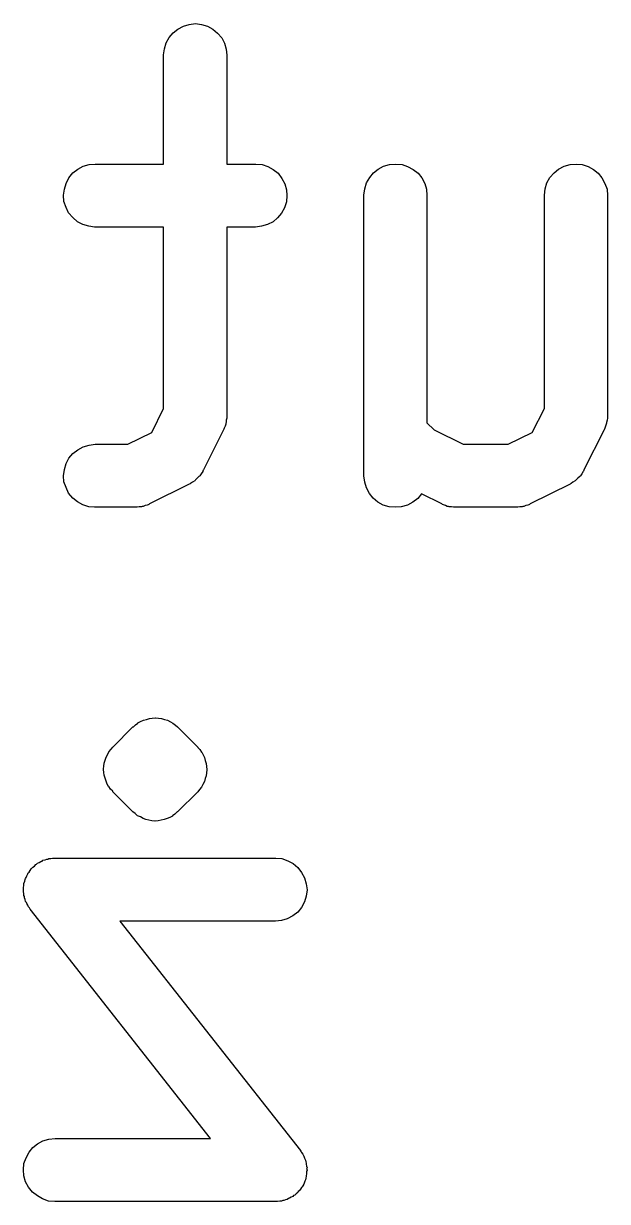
# Model space of a CAD drawing. Extents: x 131.5 to 184.4, y -145.8 to -137.7.
# Drawn here: x 153.177 to 154.565, y -145.467 to -142.667 of the extents above; entities that cross this region are included whole.
import ezdxf

# ---------------------------------------------------------------- set-up
doc = ezdxf.new("R2010")
doc.units = 0
doc.layers.add('BLACK', color=7, linetype='CONTINUOUS')

msp = doc.modelspace()

# ---------------------------------------------------------------- linework, layer by layer
at = {"layer": 'BLACK', "linetype": 'CONTINUOUS'}
for p, q in [((153.533, -142.689), (153.544, -142.68)), ((153.544, -142.68), (153.557, -142.673)), ((153.557, -142.673), (153.571, -142.669)), ((153.571, -142.669), (153.586, -142.667)), ((153.586, -142.667), (153.6, -142.669)), ((153.6, -142.669), (153.614, -142.673)), ((153.614, -142.673), (153.627, -142.68)), ((153.627, -142.68), (153.638, -142.69)), ((153.512, -142.727), (153.516, -142.713)), ((153.516, -142.713), (153.523, -142.7)), ((153.523, -142.7), (153.533, -142.689)), ((153.638, -142.69), (153.648, -142.701)), ((153.648, -142.701), (153.655, -142.714)), ((153.655, -142.714), (153.659, -142.728)), ((153.51, -142.741), (153.512, -142.727)), ((153.51, -142.742), (153.51, -142.741)), ((153.51, -143.001), (153.51, -142.742)), ((153.659, -142.728), (153.66, -142.742)), ((153.66, -142.742), (153.66, -143.001)), ((153.285, -143.034), (153.294, -143.022)), ((153.294, -143.022), (153.306, -143.013)), ((153.306, -143.013), (153.319, -143.006)), ((153.319, -143.006), (153.333, -143.002)), ((153.333, -143.002), (153.347, -143.001)), ((153.347, -143.001), (153.51, -143.001)), ((153.66, -143.001), (153.728, -143.001)), ((153.728, -143.001), (153.729, -143.001)), ((153.729, -143.001), (153.744, -143.002)), ((153.744, -143.002), (153.758, -143.007)), ((153.758, -143.007), (153.77, -143.014)), ((153.77, -143.014), (153.782, -143.023)), ((153.782, -143.023), (153.791, -143.035)), ((154, -143.033), (154.009, -143.022)), ((154.009, -143.022), (154.02, -143.013)), ((154.02, -143.013), (154.033, -143.006)), ((154.033, -143.006), (154.047, -143.002)), ((154.047, -143.002), (154.062, -143.001)), ((154.062, -143.001), (154.077, -143.002)), ((154.077, -143.002), (154.09, -143.007)), ((154.09, -143.007), (154.103, -143.014)), ((154.103, -143.014), (154.115, -143.023)), ((154.115, -143.023), (154.124, -143.034)), ((154.428, -143.033), (154.438, -143.022)), ((154.438, -143.022), (154.449, -143.013)), ((154.449, -143.013), (154.462, -143.006)), ((154.462, -143.006), (154.476, -143.002)), ((154.476, -143.002), (154.491, -143.001)), ((154.491, -143.001), (154.505, -143.002)), ((154.505, -143.002), (154.519, -143.007)), ((154.519, -143.007), (154.532, -143.014)), ((154.532, -143.014), (154.543, -143.023)), ((154.543, -143.023), (154.552, -143.034)), ((153.274, -143.061), (153.278, -143.047)), ((153.278, -143.047), (153.285, -143.034)), ((153.791, -143.035), (153.798, -143.048)), ((153.798, -143.048), (153.802, -143.062)), ((153.988, -143.06), (153.992, -143.046)), ((153.992, -143.046), (154, -143.033)), ((154.124, -143.034), (154.131, -143.047)), ((154.131, -143.047), (154.135, -143.061)), ((154.417, -143.06), (154.421, -143.046)), ((154.421, -143.046), (154.428, -143.033)), ((154.552, -143.034), (154.559, -143.047)), ((154.559, -143.047), (154.564, -143.061)), ((153.272, -143.075), (153.274, -143.061)), ((153.273, -143.09), (153.272, -143.075)), ((153.802, -143.062), (153.803, -143.076)), ((153.803, -143.076), (153.802, -143.091)), ((153.986, -143.075), (153.988, -143.06)), ((153.986, -143.076), (153.986, -143.075)), ((153.986, -143.742), (153.986, -143.076)), ((154.135, -143.061), (154.136, -143.076)), ((154.136, -143.076), (154.136, -143.616)), ((154.415, -143.075), (154.417, -143.06)), ((154.415, -143.076), (154.415, -143.075)), ((154.415, -143.582), (154.415, -143.076)), ((154.564, -143.061), (154.565, -143.076)), ((154.565, -143.076), (154.565, -143.6)), ((153.278, -143.104), (153.273, -143.09)), ((153.284, -143.117), (153.278, -143.104)), ((153.797, -143.105), (153.79, -143.118)), ((153.802, -143.091), (153.797, -143.105)), ((153.294, -143.128), (153.284, -143.117)), ((153.305, -143.138), (153.294, -143.128)), ((153.781, -143.129), (153.77, -143.138)), ((153.79, -143.118), (153.781, -143.129)), ((153.318, -143.145), (153.305, -143.138)), ((153.332, -143.149), (153.318, -143.145)), ((153.346, -143.151), (153.332, -143.149)), ((153.347, -143.151), (153.346, -143.151)), ((153.51, -143.151), (153.347, -143.151)), ((153.51, -143.582), (153.51, -143.151)), ((153.728, -143.151), (153.66, -143.151)), ((153.66, -143.151), (153.66, -143.6)), ((153.743, -143.149), (153.728, -143.151)), ((153.757, -143.145), (153.743, -143.149)), ((153.77, -143.138), (153.757, -143.145)), ((153.482, -143.639), (153.51, -143.582)), ((154.386, -143.639), (154.415, -143.582)), ((153.66, -143.605), (153.659, -143.61)), ((153.659, -143.61), (153.659, -143.615)), ((153.66, -143.6), (153.66, -143.601)), ((153.66, -143.601), (153.66, -143.603)), ((153.66, -143.603), (153.66, -143.605)), ((154.564, -143.61), (154.563, -143.615)), ((154.565, -143.605), (154.564, -143.61)), ((154.565, -143.6), (154.565, -143.601)), ((154.565, -143.601), (154.565, -143.603)), ((154.565, -143.603), (154.565, -143.605)), ((153.425, -143.667), (153.482, -143.639)), ((153.652, -143.633), (153.605, -143.728)), ((153.653, -143.631), (153.652, -143.633)), ((153.654, -143.629), (153.653, -143.631)), ((153.656, -143.624), (153.654, -143.629)), ((153.658, -143.619), (153.656, -143.624)), ((153.659, -143.615), (153.658, -143.617)), ((153.658, -143.617), (153.658, -143.619)), ((154.136, -143.616), (154.153, -143.633)), ((154.153, -143.633), (154.222, -143.667)), ((154.329, -143.667), (154.386, -143.639)), ((154.557, -143.633), (154.509, -143.728)), ((154.558, -143.631), (154.557, -143.633)), ((154.559, -143.629), (154.558, -143.631)), ((154.56, -143.624), (154.559, -143.629)), ((154.562, -143.619), (154.56, -143.624)), ((154.563, -143.617), (154.562, -143.619)), ((154.563, -143.615), (154.563, -143.617)), ((153.333, -143.669), (153.347, -143.667)), ((153.347, -143.667), (153.425, -143.667)), ((154.222, -143.667), (154.329, -143.667)), ((153.285, -143.7), (153.294, -143.689)), ((153.294, -143.689), (153.306, -143.68)), ((153.306, -143.68), (153.319, -143.673)), ((153.319, -143.673), (153.333, -143.669)), ((153.274, -143.727), (153.278, -143.713)), ((153.278, -143.713), (153.285, -143.7)), ((153.272, -143.742), (153.274, -143.727)), ((153.273, -143.756), (153.272, -143.742)), ((153.586, -143.752), (153.585, -143.753)), ((153.59, -143.748), (153.586, -143.752)), ((153.594, -143.744), (153.59, -143.748)), ((153.595, -143.743), (153.594, -143.744)), ((153.596, -143.742), (153.595, -143.743)), ((153.599, -143.737), (153.596, -143.742)), ((153.603, -143.732), (153.599, -143.737)), ((153.604, -143.729), (153.603, -143.731)), ((153.603, -143.731), (153.603, -143.732)), ((153.605, -143.728), (153.604, -143.729)), ((153.988, -143.757), (153.986, -143.742)), ((154.491, -143.752), (154.489, -143.753)), ((154.495, -143.748), (154.491, -143.752)), ((154.499, -143.744), (154.495, -143.748)), ((154.5, -143.743), (154.499, -143.744)), ((154.501, -143.742), (154.5, -143.743)), ((154.504, -143.737), (154.501, -143.742)), ((154.507, -143.732), (154.504, -143.737)), ((154.508, -143.731), (154.507, -143.732)), ((154.509, -143.729), (154.508, -143.731)), ((154.509, -143.728), (154.509, -143.729)), ((153.278, -143.77), (153.273, -143.756)), ((153.284, -143.783), (153.278, -143.77)), ((153.571, -143.762), (153.476, -143.809)), ((153.573, -143.761), (153.571, -143.762)), ((153.574, -143.76), (153.573, -143.761)), ((153.579, -143.757), (153.574, -143.76)), ((153.584, -143.754), (153.579, -143.757)), ((153.585, -143.753), (153.584, -143.754)), ((153.992, -143.771), (153.988, -143.757)), ((153.999, -143.784), (153.992, -143.771)), ((154.476, -143.762), (154.381, -143.809)), ((154.477, -143.761), (154.476, -143.762)), ((154.479, -143.76), (154.477, -143.761)), ((154.483, -143.757), (154.479, -143.76)), ((154.488, -143.754), (154.483, -143.757)), ((154.489, -143.753), (154.488, -143.754)), ((153.294, -143.795), (153.284, -143.783)), ((153.305, -143.804), (153.294, -143.795)), ((153.318, -143.811), (153.305, -143.804)), ((154.008, -143.795), (153.999, -143.784)), ((154.019, -143.805), (154.008, -143.795)), ((154.032, -143.812), (154.019, -143.805)), ((154.102, -143.805), (154.09, -143.812)), ((154.114, -143.796), (154.102, -143.805)), ((154.123, -143.785), (154.114, -143.796)), ((154.171, -143.809), (154.123, -143.785)), ((153.332, -143.816), (153.318, -143.811)), ((153.346, -143.817), (153.332, -143.816)), ((153.347, -143.817), (153.346, -143.817)), ((153.442, -143.817), (153.347, -143.817)), ((153.445, -143.817), (153.442, -143.817)), ((153.447, -143.817), (153.445, -143.817)), ((153.452, -143.816), (153.447, -143.817)), ((153.457, -143.816), (153.452, -143.816)), ((153.459, -143.815), (153.457, -143.816)), ((153.461, -143.815), (153.459, -143.815)), ((153.466, -143.813), (153.461, -143.815)), ((153.471, -143.812), (153.466, -143.813)), ((153.473, -143.811), (153.471, -143.812)), ((153.475, -143.81), (153.473, -143.811)), ((153.476, -143.809), (153.475, -143.81)), ((154.046, -143.816), (154.032, -143.812)), ((154.061, -143.817), (154.046, -143.816)), ((154.075, -143.816), (154.061, -143.817)), ((154.09, -143.812), (154.075, -143.816)), ((154.173, -143.81), (154.171, -143.809)), ((154.175, -143.811), (154.173, -143.81)), ((154.18, -143.813), (154.175, -143.811)), ((154.184, -143.815), (154.18, -143.813)), ((154.187, -143.815), (154.184, -143.815)), ((154.189, -143.816), (154.187, -143.815)), ((154.194, -143.816), (154.189, -143.816)), ((154.199, -143.817), (154.194, -143.816)), ((154.201, -143.817), (154.199, -143.817)), ((154.203, -143.817), (154.201, -143.817)), ((154.204, -143.817), (154.203, -143.817)), ((154.347, -143.817), (154.204, -143.817)), ((154.349, -143.817), (154.347, -143.817)), ((154.352, -143.817), (154.349, -143.817)), ((154.357, -143.816), (154.352, -143.817)), ((154.362, -143.816), (154.357, -143.816)), ((154.364, -143.815), (154.362, -143.816)), ((154.366, -143.815), (154.364, -143.815)), ((154.371, -143.813), (154.366, -143.815)), ((154.376, -143.812), (154.371, -143.813)), ((154.378, -143.811), (154.376, -143.812)), ((154.38, -143.81), (154.378, -143.811)), ((154.381, -143.809), (154.38, -143.81)), ((153.389, -144.387), (153.437, -144.339)), ((153.437, -144.339), (153.437, -144.339)), ((153.437, -144.339), (153.437, -144.339)), ((153.437, -144.339), (153.437, -144.339)), ((153.437, -144.339), (153.438, -144.339)), ((153.438, -144.339), (153.443, -144.334)), ((153.438, -144.339), (153.438, -144.339)), ((153.438, -144.339), (153.438, -144.339)), ((153.438, -144.339), (153.438, -144.339)), ((153.443, -144.334), (153.449, -144.33)), ((153.449, -144.329), (153.455, -144.326)), ((153.449, -144.33), (153.449, -144.329)), ((153.449, -144.33), (153.449, -144.33)), ((153.449, -144.33), (153.449, -144.33)), ((153.449, -144.33), (153.449, -144.33)), ((153.455, -144.326), (153.462, -144.323)), ((153.462, -144.323), (153.469, -144.321)), ((153.462, -144.323), (153.462, -144.323)), ((153.462, -144.323), (153.462, -144.323)), ((153.462, -144.323), (153.462, -144.323)), ((153.462, -144.323), (153.462, -144.323)), ((153.469, -144.321), (153.476, -144.319)), ((153.476, -144.319), (153.483, -144.318)), ((153.476, -144.319), (153.476, -144.319)), ((153.476, -144.319), (153.476, -144.319)), ((153.476, -144.319), (153.476, -144.319)), ((153.476, -144.319), (153.476, -144.319)), ((153.483, -144.318), (153.49, -144.317)), ((153.49, -144.317), (153.491, -144.317)), ((153.49, -144.317), (153.49, -144.317)), ((153.491, -144.317), (153.491, -144.317)), ((153.491, -144.317), (153.491, -144.317)), ((153.491, -144.317), (153.498, -144.318)), ((153.498, -144.318), (153.505, -144.319)), ((153.505, -144.319), (153.505, -144.319)), ((153.505, -144.319), (153.505, -144.319)), ((153.505, -144.319), (153.505, -144.319)), ((153.505, -144.319), (153.505, -144.319)), ((153.505, -144.319), (153.512, -144.321)), ((153.512, -144.321), (153.519, -144.323)), ((153.519, -144.323), (153.519, -144.323)), ((153.519, -144.323), (153.519, -144.323)), ((153.519, -144.323), (153.519, -144.323)), ((153.519, -144.323), (153.519, -144.323)), ((153.519, -144.323), (153.526, -144.327)), ((153.526, -144.327), (153.532, -144.33)), ((153.532, -144.33), (153.532, -144.33)), ((153.532, -144.33), (153.532, -144.33)), ((153.532, -144.33), (153.532, -144.33)), ((153.532, -144.33), (153.532, -144.33)), ((153.532, -144.33), (153.538, -144.335)), ((153.538, -144.335), (153.543, -144.339)), ((153.543, -144.339), (153.591, -144.387)), ((153.38, -144.398), (153.385, -144.392)), ((153.385, -144.392), (153.389, -144.387)), ((153.591, -144.387), (153.591, -144.387)), ((153.591, -144.387), (153.591, -144.387)), ((153.591, -144.387), (153.591, -144.387)), ((153.591, -144.387), (153.591, -144.388)), ((153.591, -144.388), (153.596, -144.393)), ((153.596, -144.393), (153.6, -144.399)), ((153.369, -144.425), (153.371, -144.418)), ((153.371, -144.418), (153.373, -144.411)), ((153.373, -144.411), (153.377, -144.404)), ((153.373, -144.411), (153.373, -144.411)), ((153.373, -144.411), (153.373, -144.411)), ((153.377, -144.404), (153.38, -144.398)), ((153.38, -144.398), (153.38, -144.398)), ((153.38, -144.398), (153.38, -144.398)), ((153.6, -144.399), (153.6, -144.399)), ((153.6, -144.399), (153.601, -144.399)), ((153.601, -144.399), (153.604, -144.405)), ((153.604, -144.405), (153.607, -144.412)), ((153.607, -144.412), (153.607, -144.412)), ((153.607, -144.412), (153.607, -144.412)), ((153.607, -144.412), (153.609, -144.419)), ((153.609, -144.419), (153.611, -144.426)), ((153.367, -144.439), (153.368, -144.432)), ((153.367, -144.44), (153.367, -144.439)), ((153.367, -144.439), (153.367, -144.439)), ((153.368, -144.447), (153.367, -144.44)), ((153.368, -144.432), (153.369, -144.425)), ((153.369, -144.454), (153.368, -144.447)), ((153.369, -144.425), (153.369, -144.425)), ((153.369, -144.425), (153.369, -144.425)), ((153.611, -144.426), (153.611, -144.426)), ((153.611, -144.426), (153.611, -144.426)), ((153.611, -144.426), (153.612, -144.433)), ((153.612, -144.448), (153.611, -144.455)), ((153.612, -144.433), (153.613, -144.44)), ((153.613, -144.441), (153.612, -144.448)), ((153.613, -144.44), (153.613, -144.441)), ((153.613, -144.441), (153.613, -144.441)), ((153.371, -144.461), (153.369, -144.454)), ((153.369, -144.454), (153.369, -144.454)), ((153.369, -144.454), (153.369, -144.454)), ((153.373, -144.468), (153.371, -144.461)), ((153.376, -144.475), (153.373, -144.468)), ((153.373, -144.468), (153.373, -144.468)), ((153.373, -144.468), (153.373, -144.468)), ((153.379, -144.481), (153.376, -144.475)), ((153.603, -144.476), (153.6, -144.482)), ((153.607, -144.469), (153.603, -144.476)), ((153.609, -144.462), (153.607, -144.469)), ((153.607, -144.469), (153.607, -144.469)), ((153.607, -144.469), (153.607, -144.469)), ((153.611, -144.455), (153.609, -144.462)), ((153.611, -144.455), (153.611, -144.455)), ((153.611, -144.455), (153.611, -144.455)), ((153.38, -144.481), (153.379, -144.481)), ((153.384, -144.487), (153.38, -144.481)), ((153.38, -144.481), (153.38, -144.481)), ((153.389, -144.492), (153.384, -144.487)), ((153.389, -144.493), (153.389, -144.492)), ((153.437, -144.541), (153.389, -144.493)), ((153.389, -144.493), (153.389, -144.493)), ((153.389, -144.493), (153.389, -144.493)), ((153.389, -144.493), (153.389, -144.493)), ((153.591, -144.493), (153.543, -144.541)), ((153.595, -144.488), (153.591, -144.493)), ((153.6, -144.482), (153.595, -144.488)), ((153.6, -144.482), (153.6, -144.482)), ((153.6, -144.482), (153.6, -144.482)), ((153.442, -144.545), (153.437, -144.541)), ((153.448, -144.55), (153.442, -144.545)), ((153.455, -144.553), (153.448, -144.55)), ((153.448, -144.55), (153.448, -144.55)), ((153.448, -144.55), (153.448, -144.55)), ((153.448, -144.55), (153.448, -144.55)), ((153.448, -144.55), (153.448, -144.55)), ((153.461, -144.557), (153.455, -144.553)), ((153.468, -144.559), (153.461, -144.557)), ((153.461, -144.557), (153.461, -144.557)), ((153.461, -144.557), (153.461, -144.557)), ((153.461, -144.557), (153.461, -144.557)), ((153.461, -144.557), (153.461, -144.557)), ((153.475, -144.561), (153.468, -144.559)), ((153.482, -144.562), (153.475, -144.561)), ((153.475, -144.561), (153.475, -144.561)), ((153.475, -144.561), (153.475, -144.561)), ((153.475, -144.561), (153.475, -144.561)), ((153.475, -144.561), (153.475, -144.561)), ((153.489, -144.563), (153.482, -144.562)), ((153.49, -144.563), (153.489, -144.563)), ((153.489, -144.563), (153.489, -144.563)), ((153.489, -144.563), (153.489, -144.563)), ((153.497, -144.562), (153.49, -144.563)), ((153.49, -144.563), (153.49, -144.563)), ((153.504, -144.561), (153.497, -144.562)), ((153.511, -144.559), (153.504, -144.561)), ((153.504, -144.561), (153.504, -144.561)), ((153.504, -144.561), (153.504, -144.561)), ((153.504, -144.561), (153.504, -144.561)), ((153.504, -144.561), (153.504, -144.561)), ((153.518, -144.557), (153.511, -144.559)), ((153.525, -144.554), (153.518, -144.557)), ((153.518, -144.557), (153.518, -144.557)), ((153.518, -144.557), (153.518, -144.557)), ((153.518, -144.557), (153.518, -144.557)), ((153.518, -144.557), (153.518, -144.557)), ((153.531, -144.551), (153.525, -144.554)), ((153.537, -144.546), (153.531, -144.55)), ((153.531, -144.55), (153.531, -144.55)), ((153.531, -144.55), (153.531, -144.55)), ((153.531, -144.55), (153.531, -144.55)), ((153.531, -144.55), (153.531, -144.551)), ((153.542, -144.541), (153.537, -144.546)), ((153.543, -144.541), (153.542, -144.541)), ((153.542, -144.541), (153.542, -144.541)), ((153.542, -144.541), (153.542, -144.541)), ((153.542, -144.541), (153.542, -144.541)), ((153.543, -144.541), (153.543, -144.541)), ((153.543, -144.541), (153.543, -144.541)), ((153.543, -144.541), (153.543, -144.541)), ((153.193, -144.68), (153.195, -144.676)), ((153.195, -144.676), (153.197, -144.675)), ((153.197, -144.675), (153.199, -144.672)), ((153.199, -144.672), (153.203, -144.67)), ((153.203, -144.67), (153.206, -144.666)), ((153.206, -144.666), (153.208, -144.665)), ((153.208, -144.665), (153.21, -144.663)), ((153.21, -144.663), (153.214, -144.661)), ((153.214, -144.661), (153.218, -144.659)), ((153.218, -144.659), (153.221, -144.658)), ((153.221, -144.658), (153.223, -144.656)), ((153.223, -144.656), (153.228, -144.655)), ((153.228, -144.655), (153.232, -144.653)), ((153.232, -144.653), (153.235, -144.653)), ((153.235, -144.653), (153.237, -144.652)), ((153.237, -144.652), (153.242, -144.652)), ((153.242, -144.652), (153.246, -144.651)), ((153.246, -144.651), (153.249, -144.651)), ((153.249, -144.651), (153.252, -144.651)), ((153.252, -144.651), (153.776, -144.651)), ((153.776, -144.651), (153.777, -144.651)), ((153.777, -144.651), (153.791, -144.652)), ((153.791, -144.652), (153.805, -144.657)), ((153.805, -144.657), (153.818, -144.664)), ((153.818, -144.664), (153.829, -144.673)), ((153.829, -144.673), (153.838, -144.685)), ((153.18, -144.706), (153.181, -144.702)), ((153.181, -144.702), (153.182, -144.699)), ((153.182, -144.699), (153.183, -144.697)), ((153.183, -144.697), (153.185, -144.693)), ((153.185, -144.693), (153.187, -144.688)), ((153.187, -144.688), (153.188, -144.686)), ((153.188, -144.686), (153.19, -144.684)), ((153.19, -144.684), (153.193, -144.68)), ((153.838, -144.685), (153.845, -144.698)), ((153.845, -144.698), (153.849, -144.712)), ((153.177, -144.721), (153.178, -144.716)), ((153.177, -144.725), (153.177, -144.721)), ((153.177, -144.728), (153.177, -144.725)), ((153.177, -144.731), (153.177, -144.728)), ((153.178, -144.735), (153.177, -144.731)), ((153.178, -144.711), (153.18, -144.706)), ((153.178, -144.713), (153.178, -144.711)), ((153.178, -144.716), (153.178, -144.713)), ((153.849, -144.712), (153.851, -144.726)), ((153.851, -144.726), (153.849, -144.741)), ((153.178, -144.74), (153.178, -144.735)), ((153.179, -144.742), (153.178, -144.74)), ((153.179, -144.745), (153.179, -144.742)), ((153.181, -144.749), (153.179, -144.745)), ((153.182, -144.754), (153.181, -144.749)), ((153.184, -144.756), (153.182, -144.754)), ((153.185, -144.759), (153.184, -144.756)), ((153.187, -144.763), (153.185, -144.759)), ((153.845, -144.755), (153.838, -144.768)), ((153.849, -144.741), (153.845, -144.755)), ((153.189, -144.767), (153.187, -144.763)), ((153.191, -144.769), (153.189, -144.767)), ((153.192, -144.771), (153.191, -144.769)), ((153.193, -144.772), (153.192, -144.771)), ((153.621, -145.317), (153.193, -144.772)), ((153.817, -144.788), (153.804, -144.795)), ((153.829, -144.779), (153.817, -144.788)), ((153.838, -144.768), (153.829, -144.779)), ((153.776, -144.801), (153.406, -144.801)), ((153.406, -144.801), (153.835, -145.346)), ((153.79, -144.799), (153.776, -144.801)), ((153.804, -144.795), (153.79, -144.799)), ((153.223, -145.323), (153.237, -145.319)), ((153.237, -145.319), (153.252, -145.317)), ((153.252, -145.317), (153.621, -145.317)), ((153.19, -145.35), (153.199, -145.339)), ((153.199, -145.339), (153.21, -145.33)), ((153.21, -145.33), (153.223, -145.323)), ((153.835, -145.346), (153.835, -145.347)), ((153.835, -145.347), (153.837, -145.349)), ((153.178, -145.377), (153.183, -145.363)), ((153.183, -145.363), (153.19, -145.35)), ((153.837, -145.349), (153.838, -145.351)), ((153.838, -145.351), (153.841, -145.355)), ((153.841, -145.355), (153.843, -145.359)), ((153.843, -145.359), (153.844, -145.362)), ((153.844, -145.362), (153.845, -145.364)), ((153.845, -145.364), (153.847, -145.369)), ((153.847, -145.369), (153.848, -145.373)), ((153.848, -145.373), (153.849, -145.376)), ((153.849, -145.376), (153.849, -145.378)), ((153.177, -145.392), (153.178, -145.377)), ((153.178, -145.406), (153.177, -145.392)), ((153.849, -145.378), (153.85, -145.383)), ((153.85, -145.402), (153.849, -145.405)), ((153.85, -145.383), (153.851, -145.387)), ((153.851, -145.387), (153.85, -145.39)), ((153.85, -145.39), (153.851, -145.393)), ((153.851, -145.393), (153.85, -145.397)), ((153.85, -145.397), (153.85, -145.402)), ((153.182, -145.42), (153.178, -145.406)), ((153.189, -145.433), (153.182, -145.42)), ((153.839, -145.432), (153.838, -145.434)), ((153.841, -145.43), (153.839, -145.432)), ((153.843, -145.426), (153.841, -145.43)), ((153.845, -145.421), (153.843, -145.426)), ((153.846, -145.419), (153.845, -145.421)), ((153.847, -145.416), (153.846, -145.419)), ((153.848, -145.412), (153.847, -145.416)), ((153.849, -145.407), (153.848, -145.412)), ((153.849, -145.405), (153.849, -145.407)), ((153.198, -145.445), (153.189, -145.433)), ((153.21, -145.454), (153.198, -145.445)), ((153.222, -145.461), (153.21, -145.454)), ((153.807, -145.46), (153.804, -145.462)), ((153.809, -145.459), (153.807, -145.46)), ((153.813, -145.457), (153.809, -145.459)), ((153.817, -145.455), (153.813, -145.457)), ((153.819, -145.453), (153.817, -145.455)), ((153.822, -145.452), (153.819, -145.453)), ((153.825, -145.449), (153.822, -145.452)), ((153.829, -145.446), (153.825, -145.449)), ((153.83, -145.443), (153.829, -145.446)), ((153.832, -145.442), (153.83, -145.443)), ((153.835, -145.438), (153.832, -145.442)), ((153.838, -145.434), (153.835, -145.438)), ((153.236, -145.466), (153.222, -145.461)), ((153.251, -145.467), (153.236, -145.466)), ((153.252, -145.467), (153.251, -145.467)), ((153.776, -145.467), (153.252, -145.467)), ((153.778, -145.467), (153.776, -145.467)), ((153.781, -145.467), (153.778, -145.467)), ((153.786, -145.466), (153.781, -145.467)), ((153.79, -145.466), (153.786, -145.466)), ((153.793, -145.465), (153.79, -145.466)), ((153.796, -145.465), (153.793, -145.465)), ((153.8, -145.463), (153.796, -145.465)), ((153.804, -145.462), (153.8, -145.463))]:
    msp.add_line(p, q, dxfattribs=at)

doc.saveas('drawing.dxf')
